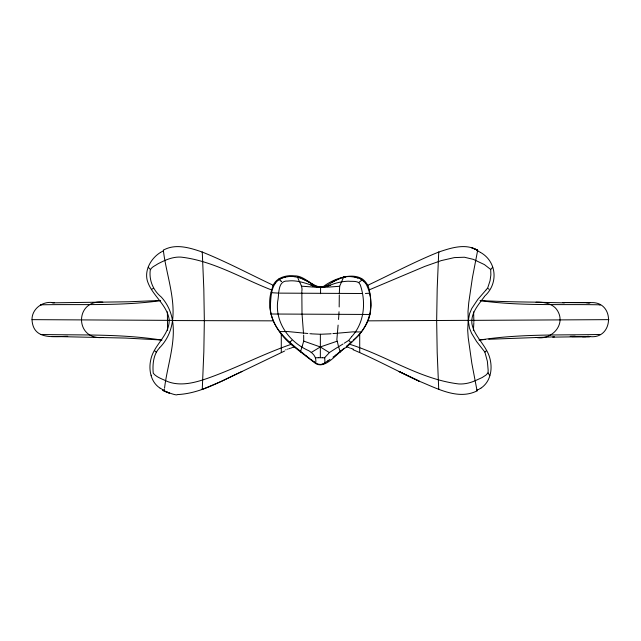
<?xml version="1.0" encoding="UTF-8"?>
<svg xmlns="http://www.w3.org/2000/svg" width="641" height="641" viewBox="0 0 641 641"><rect width="100%" height="100%" fill="white"/><g stroke="black" fill="none" stroke-linecap="round" stroke-linejoin="round"><path stroke-width="0.96" d="M163.271 250.935L163.303 250.198C175.522 243.235 189.952 247.819 202.252 252.041C226.513 261.784 249.581 274.132 273.21 285.269C276.479 277.577 286.455 274.861 294.315 275.854C305.196 275.51 312.423 287.865 322.752 287.024C335.395 276.968 363.735 267.529 369.272 289.7M473.859 322.591L473.387 330.636M324.923 362.646L324.739 357.598M322.223 357.758L320.34 357.694L320.372 334.265L312.023 333.881M320.556 293.706L320.588 287.32L324.683 286.823L325.924 286.102M324.923 363.463L324.923 362.758L327.968 360.779M325.428 286.439L325.436 285.734M315.757 285.686L315.749 286.831M346.292 347.342C337.695 351.837 325.997 369.785 315.548 363.495C317.023 357.87 313.657 353.536 308.802 350.723C289.636 342.342 274.957 322.904 277.713 301.142C279.244 294.764 277.369 280.165 287.793 281.054C297.865 279.588 309.419 284.564 317.503 287.336M301.855 291.463C303.121 285.501 298.009 281.167 297.688 276.543M348.6 347.582L346.324 346.477M588.767 302.856C615.897 298.874 614.591 341.813 587.765 336.229M438.765 388.935L438.732 389.544L437.194 352.726L436.657 320.62L437.194 288.586L438.732 251.953L438.765 252.554M202.236 252.554L202.268 251.953L203.822 289.083L204.343 320.62L203.838 351.733L202.26 389.528L202.236 388.935M301.839 292.232L302.007 313.601L303.53 333.713M339.177 306.959L339.305 294.892M67.714 336.309C54.87 336.381 34.55 340.299 32.21 321.862C30.255 309.683 42.795 300.068 54.205 302.873M339.017 311.758L338.985 312.431M338.961 313.104L338.873 314.755M338.841 315.412L338.76 316.694M338.72 317.327L338.656 318.265M338.616 318.889L338.568 319.498M475.951 380.377L482.12 377.565L485.982 375.057L488.017 372.894L488.154 370.25L487.376 361.316L484.868 352.077L476.592 341.541L471.584 333.304L469.492 328.16L468.242 320.524L468.01 311.526L468.747 302.728L472.417 277.649L477.697 250.198L477.729 251.016L477.032 250.735M338.095 325.123L336.862 339.674L338.472 346.356M167.381 311.838L167.581 330.419M302.368 345.707L303.714 341.108L303.666 335.195M294.243 347.029C277.032 333.761 264.549 312.183 271.688 290.004C242.082 278.603 213.157 260.727 180.906 257.105C172.645 256.632 164.953 260.142 157.814 263.892C155.266 265.767 150.956 267.129 150.186 270.486C149.081 280.734 153.343 290.589 161.3 297.055C184.247 322.359 167.91 358.664 164.553 388.134M485.894 290.125L477.769 299.475L471.736 308.529L469.581 313.681L468.154 321.413L467.682 330.155L468.226 337.767L471.848 363.391L477.088 390.866L477.136 390.016L476.495 390.257M341.845 277.841L343.488 277.377L343.584 276.752M343.48 277.449L339.706 286.102L339.297 293.346M300.397 352.069L302.304 345.844M273.058 285.934L273.21 285.269M353.079 340.315C370.065 327.102 376.203 302.432 365.723 283.306M164.32 389.255L163.936 390.842M271.76 289.708L273.17 285.341M477.104 390.85C458.115 400.457 436.817 388.246 419.07 381.139C396.947 370.931 375.522 359.192 353.071 349.714M159.401 348.031C153.239 354.529 152.454 364.849 153.247 373.246C156.067 376.732 160.466 378.35 164.441 380.129C179.408 387.789 196.731 382.324 211.458 376.916C238.468 367.045 264.06 353.632 291.27 344.289M351.773 342.31L357.958 336.052L362.774 330.107L366.5 324.138L369.088 318.104L370.45 312.439L370.971 305.557L370.57 297.793L369.296 289.828L424.815 266.4L441.208 260.615L454.365 257.602L464.388 257.233L473.338 259.357L484.412 264.589L490.694 269.46L490.87 274.893L490.061 280.654L487.745 287.833L486.118 289.884M279.204 279.492C270.302 285.565 270.999 298.474 270.246 307.904C271.488 331.012 292.889 344.73 309.026 358.151M151.22 375.65L151.524 375.177M274.925 283.723L275.422 282.977M488.057 372.886L489.78 375.65M484.997 295.822C498.626 283.298 496.719 261.384 480.365 252.338M324.771 357.55L329.618 352.398L337.775 347.182M484.644 296.286C478.795 304.355 470.614 313.008 471.92 323.769C473.795 333.993 481.695 341.461 486.535 350.29C493.37 361.901 493.153 379.809 481.159 387.989M324.61 357.758L322.455 357.774M351.853 336.445C364.513 322.599 366.147 301.927 360.234 284.764C358.591 280.133 352.077 281.776 348.207 281.191C341.268 281.535 334.273 283.082 328.048 286.231M351.621 336.733L348.688 340.427L344.265 343.207M159.657 347.718C185.457 321.221 166.732 281.415 163.359 250.23M490.694 269.46L492.713 267.273M291.895 340.251L290.093 342.038M484.868 352.077L486.567 350.579M350.691 343.336L351.188 342.871L348.792 340.515M362.061 280.013L358.808 282.425M343.488 277.377C349.938 275.197 357.197 277.753 362.654 279.484M348.375 344.554L351.54 341.709M347.791 345.082L346.276 346.42M289.484 342.574L289.98 342.142M311.205 352.518L320.316 346.957L336.958 341.26M346.637 347.045L349.698 344.273C386.595 355.795 420.023 379.336 458.868 383.959C464.364 384.239 469.845 383.046 474.861 380.834M344.329 348.111L341.949 350.106M341.757 350.266L340.732 351.1M340.94 350.931L339.426 352.157M339.193 352.342L338.264 353.079M338.023 353.271L337.054 354.032M336.565 354.417L335.812 354.994M335.564 355.186L334.29 356.164M333.785 356.548L333.016 357.125M329.995 359.345L327.855 360.859M153.415 288.378L151.492 289.363M278.691 279.821L281.736 278.194M342.999 344.017L338.48 346.773M325.308 362.558C322.014 365.594 317.375 364.777 314.274 361.917M327.11 285.381L332.367 282.192M326.942 286.872L327.847 286.343M480.894 388.158L479.244 389.087M326.662 285.654L325.724 286.223M160.635 252.338C151.508 257.89 144.546 269.276 147.174 280.181C151.332 295.052 166.997 304.122 169.224 319.795C169.528 335.427 153.752 344.882 150.811 359.601C148.456 369.609 150.707 382.044 159.841 387.989M332.078 282.361L333.665 281.463M279.74 279.172L280.413 278.811M333.224 281.703L334.858 280.822M160.955 252.153L162.598 251.32M334.257 281.135L336.084 280.197M335.467 280.502L337.326 279.596M323.224 363.776L322.623 364.064M241.905 371.516C221.177 380.89 200.601 393.55 177.309 394.584C176.387 396.811 150.563 384.953 169.593 393.165C169.024 393.085 161.636 390.553 164.505 390.257M284.604 351.036L221.914 381.147L202.292 389.424M323.433 287.472L330.331 285.125M280.998 278.523L283.026 277.705M337.014 279.74L340.539 278.274M478.659 389.367L477.761 389.768M338.28 279.172L338.921 278.899M339.89 278.514L342.502 277.641M282.505 277.89L285.533 277M285.702 349.866L286.166 349.698M287.545 349.209L287.993 349.049M288.883 348.744L290.004 348.367M290.734 348.127L291.807 347.775M292.512 347.55L293.882 347.126M321.782 364.384L320.74 364.617M284.532 277.241L289.315 276.439L294.804 276.6M344.153 277.224L345.475 276.976M479.123 340.131C519.162 333.753 559.938 335.323 600.337 334.466M160.458 300.685C120.796 306.182 80.574 304.01 40.663 304.82M287.761 276.6L289.315 276.439M369.328 293.225L369.945 293.145M369.248 293.233L365.418 293.474M279.436 331.597L288.049 331.573L307.816 333.496M333.937 333.512L352.911 331.862L361.356 331.982M333.44 333.56L332.927 333.608M471.319 320.332L368.054 320.845M52.137 302.84L128.729 301.775L160.522 300.461M331.125 333.769L330.331 333.833M329.803 333.873L320.372 334.265M479.139 339.906L485.333 339.482M329.714 287.008L339.658 286.271M329.129 287.048L312.343 286.992M488.738 339.265L554.497 336.846M480.053 300.509C499.051 301.615 518.08 301.927 537.102 302.175C544.682 302.031 553.704 303.834 557.702 311.029C566.035 325.291 550.94 340.667 536.02 337.422M318.297 357.742L320.34 357.694M318.072 357.75L315.941 357.758M570.218 336.341L575.169 336.196M552.694 337.126L590.008 336.637L582.365 336.653L585.762 336.661M362.469 293.506L279.644 293.129M471.592 320.364L608.95 319.643M102.816 302.167C74.42 299.123 74.46 340.475 102.816 337.47M562.95 302.616L589.271 302.616M600.337 304.82C560.434 304.002 520.204 306.182 480.542 300.685M40.607 304.82L41.497 304.82M599.503 304.82L600.393 304.82M370.009 314.467L270.911 314.01M32.05 319.643L169.408 320.364M40.607 334.466L42.594 334.466M598.406 334.466L600.393 334.466M571.868 336.669L589.271 336.669M40.663 334.466C81.062 335.323 121.838 333.753 161.877 340.131M589.063 302.696L586.491 302.688L589.968 302.656L563.263 302.488M273.002 320.845L175.442 320.564M175.137 320.556L169.625 320.332M278.643 293.121L271.159 292.689M536.02 302.215L564.392 302.864M52.193 336.453L125.508 338.063L161.692 340.002M301.542 286.19L311.75 286.944M293.169 276.431L300.068 277.857L308 281.591M311.478 333.833L309.883 333.697M320.588 287.32L316.422 286.775L315.252 286.054M319.466 364.569L318.745 364.392M355.002 277.16L355.587 277.289M357.285 277.737L357.83 277.914M349.361 347.831L350.146 348.087M303.714 341.108L320.316 346.957L329.37 352.598M350.939 348.351L353.407 349.193M299.74 277.753L300.397 277.978M477.697 250.198L471.656 247.706L477.617 250.294C465.518 243.099 451 247.899 438.748 252.041C414.487 261.784 391.411 274.14 367.782 285.277L367.926 285.886M489.147 289.219L487.561 288.362M163.239 389.768L162.341 389.367M302.969 279.011L303.602 279.3M310.861 285.037L313.233 286.215M478.402 251.32L480.045 252.153M304.227 279.596L304.852 279.901M360.37 278.939L360.835 279.18M161.756 389.087L160.106 388.158M305.461 280.213L306.069 280.526M306.67 280.846L307.263 281.175M307.848 281.503L310.372 283.002M308.145 281.671L309.555 282.505M313.802 286.551L314.314 286.864M310.108 282.833L311.814 283.891M313.513 284.965L315.356 286.118M294.572 347.294L315.548 363.495M311.686 283.811L313.633 285.037M362.149 279.941L365.979 283.675M281.551 281.479L281.103 281.175M314.378 361.989L311.478 359.962M281.07 281.151L278.595 279.099M311.83 360.21L308.778 357.966M154.433 350.579L156.132 352.077M363.127 280.63L363.671 281.07M305.493 355.443L305.997 355.835M303.017 353.487L303.505 353.88M148.287 267.273L150.306 269.46M338.584 346.629L340.083 351.556M340.083 351.589L340.187 352.254M473.619 311.838L473.859 321.694M359.713 334.033L359.713 352.542M281.287 333.969L281.287 352.542M419.086 381.147L399.095 371.516L419.07 381.139"/></g></svg>
